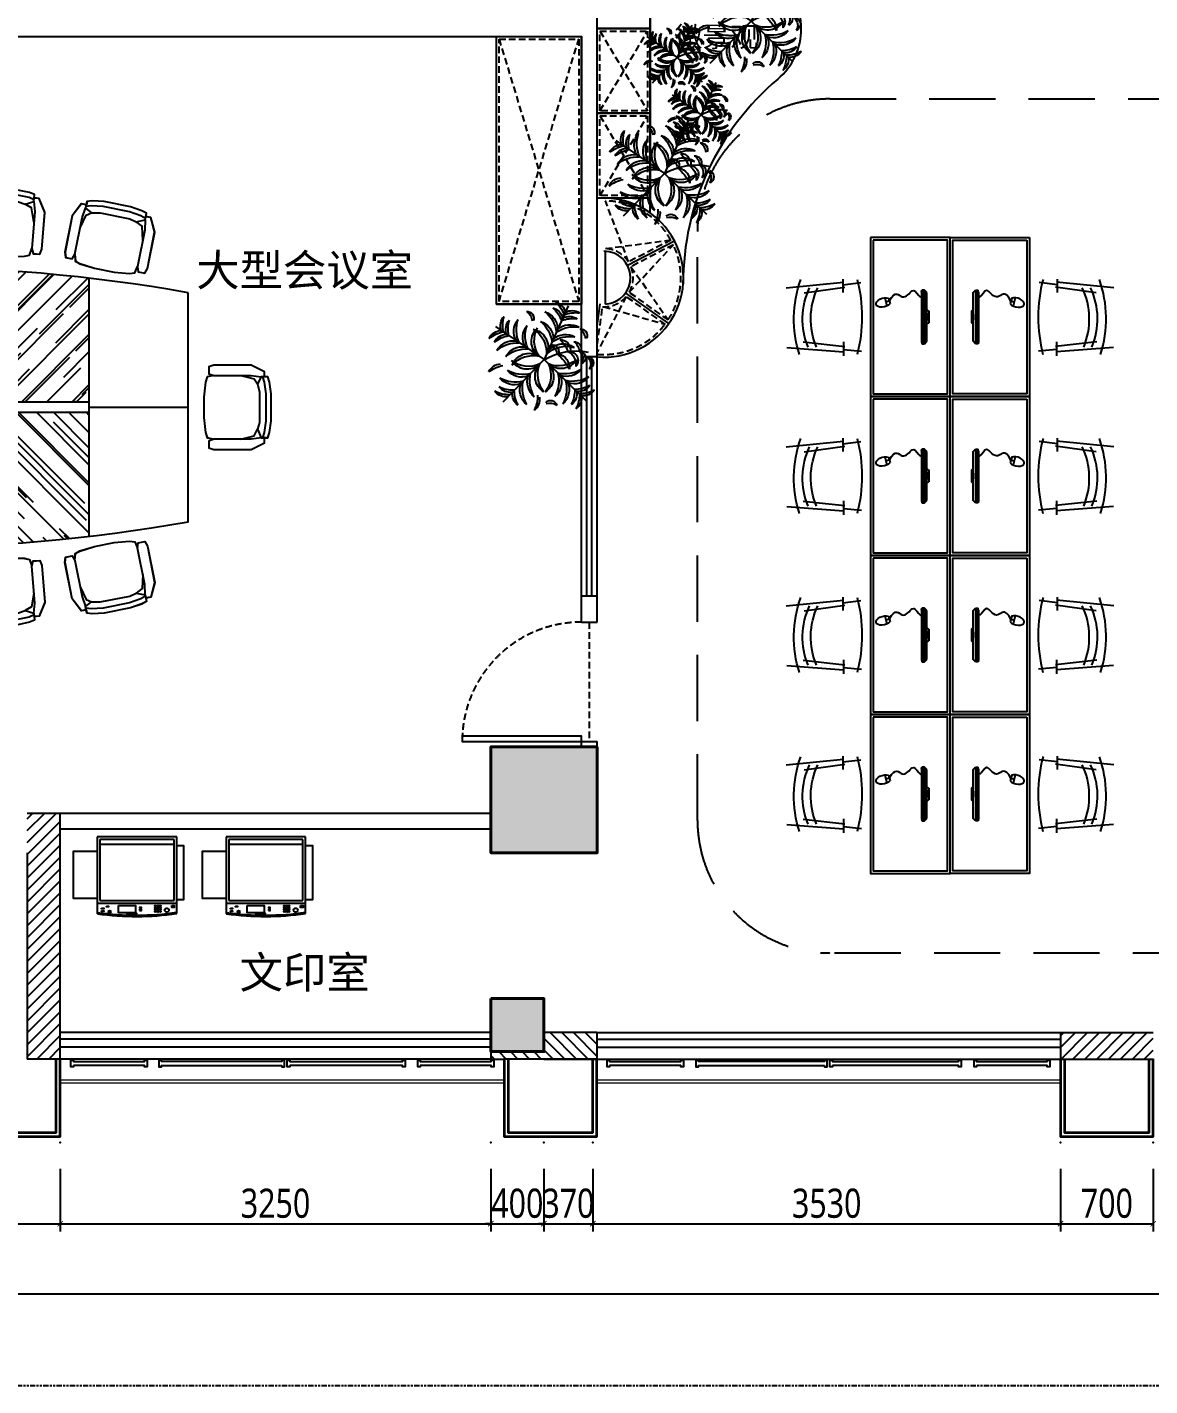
# Model space of a CAD drawing. Header units: millimetres. Extents: x 181055 to 256117, y -39966 to -14434.
# Drawn here: x 189367 to 197841, y -39966 to -29714 of the extents above; entities that cross this region are included whole.
import ezdxf
from ezdxf.enums import TextEntityAlignment as Align

# ---------------------------------------------------------------- set-up
doc = ezdxf.new("R2010")
doc.units = ezdxf.units.MM
doc.header["$LTSCALE"] = 10
for name, pattern in [('ACAD_ISO03W100', [30, 12, -18]), ('DASHED', [0.75, 0.5, -0.25]), ('XR41-42F$0$LEVEL 31$0${ Tapered Dash }', [10, 4, -1, 1.5, -1, 1.5, -1])]:
    doc.linetypes.add(name, pattern=pattern)
for name, color, linetype in [('A-TEXT 文字_DWGshare.com', 7, 'Continuous'), ('A绿-1_DWGshare.com', 94, 'Continuous'), ('BS-墙_DWGshare.com', 7, 'Continuous'), ('C-窗帘_DWGshare.com', 2, 'Continuous'), ('E6.室内植物_DWGshare.com', 94, 'Continuous'), ('FF-FURN_DWGshare.com', 51, 'Continuous'), ('P-(HATCH)_DWGshare.com', 8, 'Continuous'), ('P-0.18_DWGshare.com', 5, 'Continuous'), ('P-护窗栏杆_DWGshare.com', 211, 'Continuous'), ('PUB_HATCH_DWGshare.com', 8, 'Continuous'), ('STAIR_DWGshare.com', 2, 'Continuous'), ('WALL-隔墙_DWGshare.com', 5, 'Continuous'), ('家私_DWGshare.com', 135, 'Continuous')]:
    doc.layers.add(name, color=color, linetype=linetype)
doc.layers.add('Defpoints_DWGshare.com', color=7, linetype='Continuous', plot=False)
for name, color, linetype, lineweight in [('WALL_DWGshare.com', 7, 'Continuous', 40), ('WINDOW_DWGshare.com', 4, 'Continuous', 18), ('型材层_DWGshare.com', 3, 'Continuous', 35)]:
    doc.layers.add(name, color=color, linetype=linetype, lineweight=lineweight)
doc.styles.add('平面图（中文）-D', font='Microsoft YaHei.ttf')
doc.styles.add('黑体', font='Microsoft YaHei.ttf', dxfattribs={"width": 0.8})
doc.dimstyles.new('内部尺寸', dxfattribs={"dimscale": 2, "dimtxt": 110, "dimasz": 20, "dimexe": 30, "dimexo": 100, "dimgap": 20, "dimtad": 1, "dimdec": 0, "dimdsep": 46, "dimtxsty": '黑体', "dimblk": 'ARCHTICK', "dimcen": 20, "dimclrd": 251, "dimclre": 251, "dimclrt": 4, "dimadec": 0, "dimazin": 0, "dimtfac": 1, "dimtdec": 0, "dimtix": 1, "dimtmove": 1, "dimatfit": 3, "dimldrblk": 'DOT', "dimfxl": 1, "dimarcsym": 0})

# ---------------------------------------------------------------- blocks, each defined once
blk = doc.blocks.new('dd')
at = {"layer": 'WINDOW_DWGshare.com', "color": 1}
for p, q in [((801584, -78919), (798234, -78919)), ((805634, -78919), (802284, -78919)), ((805786, -78919), (802284, -78919)), ((801584, -78943), (798234, -78943)), ((805634, -78943), (802284, -78943)), ((805786, -78943), (802284, -78943))]:
    blk.add_line(p, q, dxfattribs=at)
at = {"layer": '型材层_DWGshare.com', "color": 1, "ltscale": 0.5}
for points in [[(797534, -78683), (797534, -79343), (798234, -79343), (798234, -78759)], [(797564, -78683), (797564, -79313), (798204, -79313), (798204, -78759)], [(801584, -78759), (801584, -79343), (802284, -79343), (802284, -78759)], [(801614, -78759), (801614, -79313), (802254, -79313), (802254, -78759)], [(805784, -78759), (805784, -79344), (806484, -79344), (806484, -78759)], [(805814, -78759), (805814, -79314), (806454, -79314), (806454, -78759)]]:
    blk.add_lwpolyline(points, dxfattribs=at)
blk = doc.blocks.new('YZ')
at = {"color": 250}
blk.add_wipeout([(267, -51), (318, -152), (318, -432), (305, -470), (254, -470), (241, -432), (229, -483), (191, -495), (76, -508), (-76, -508), (-190, -495), (-229, -483), (-241, -432), (-254, -470), (-305, -470), (-317, -432), (-317, -152), (-267, -51), (-229, -51), (-229, -25), (-190, -13), (-102, 0), (102, 0), (191, -13), (229, -25), (229, -51)], dxfattribs=at)
at = {"color": 250, "linetype": 'ByBlock'}
blk.add_lwpolyline([(318, -152), (318, -432), (305, -470), (254, -470), (241, -432), (229, -483), (191, -495), (76, -508), (-76, -508), (-190, -495), (-229, -483), (-241, -432), (-254, -470), (-305, -470), (-317, -432), (-317, -152), (-267, -51), (-229, -51), (-229, -25), (-190, -13), (-102, 0), (102, 0), (191, -13), (229, -25), (229, -51), (267, -51)], close=True, dxfattribs=at)
at = {"color": 250, "linetype": 'ByBlock', "elevation": 0}
for points in [[(241, -432), (241, -152), (229, -76), (178, -102), (114, -89), (-114, -89), (-165, -102), (-229, -76), (-241, -152), (-241, -432)], [(-241, -229), (-216, -127), (-165, -102)], [(-229, -64), (-190, -51), (-102, -38), (102, -38), (191, -51), (229, -63)], [(-229, -76), (-229, -51)], [(241, -229), (216, -127), (178, -102)], [(229, -51), (229, -76)]]:
    blk.add_lwpolyline(points, dxfattribs=at)
blk = doc.blocks.new('dew')
at = {"layer": 'FF-FURN_DWGshare.com', "linetype": 'ByBlock'}
h = blk.add_hatch(dxfattribs=at)
h.set_pattern_fill('AR-RROOF', color=250, scale=200, angle=225, style=0)
h.set_pattern_definition([(135, (88329.62, 27780.25), (-169.7056, 452.5483), [3000, -400, 1000, -200]), (135, (88212.24, 28039.05), (329.5118, 46.669), [600, -66, 1200, -150]), (135, (88379.11, 27971.17), (-640.63874, 830.14336), [1600, -280, 800, -200])])
h.paths.add_polyline_path([(113380, 14514), (112361, 14514, -0.028913), (112446, 15992), (113380, 15992)])
h = blk.add_hatch(dxfattribs=at)
h.set_pattern_fill('AR-RROOF', color=250, scale=200, angle=225, style=0)
h.set_pattern_definition([(45, (138510.65, 27780.25), (169.7056, 452.5483), [3000, -400, 1000, -200]), (45, (138628.03, 28039.05), (-329.5118, 46.669), [600, -66, 1200, -150]), (45, (138461.16, 27971.17), (640.63874, 830.14336), [1600, -280, 800, -200])])
h.paths.add_polyline_path([(113460, 14514), (114480, 14514, 0.028913), (114394, 15992), (113460, 15992)])
h = blk.add_hatch(dxfattribs=at)
h.set_pattern_fill('AR-RROOF', color=250, scale=200, angle=225, style=0)
h.set_pattern_definition([(225, (88329.62, 1247.45), (-169.7056, -452.5483), [3000, -400, 1000, -200]), (225, (88212.24, 988.65), (329.5118, -46.669), [600, -66, 1200, -150]), (225, (88379.11, 1056.53), (-640.63874, -830.14336), [1600, -280, 800, -200])])
h.paths.add_polyline_path([(113380, 14514), (112361, 14514, 0.028913), (112446, 13036), (113380, 13036)])
h = blk.add_hatch(dxfattribs=at)
h.set_pattern_fill('AR-RROOF', color=250, scale=200, angle=225, style=0)
h.set_pattern_definition([(315, (138510.65, 1247.45), (169.7056, -452.5483), [3000, -400, 1000, -200]), (315, (138628.03, 988.65), (-329.5118, -46.669), [600, -66, 1200, -150]), (315, (138461.16, 1056.53), (640.63874, -830.14336), [1600, -280, 800, -200])])
h.paths.add_polyline_path([(113460, 14514), (114480, 14514, -0.028913), (114394, 13036), (113460, 13036)])
at = {"layer": 'FF-FURN_DWGshare.com', "color": 9, "linetype": 'ByBlock'}
for p, q in [((113420, 15992), (113420, 16741)), ((114394, 15992), (112446, 15992)), ((113380, 13036), (113380, 15992)), ((113460, 13036), (113460, 15992)), ((114480, 14514), (112361, 14514)), ((114394, 13036), (112446, 13036)), ((113420, 12287), (113420, 13036))]:
    blk.add_line(p, q, dxfattribs=at)
blk.add_lwpolyline([(114285, 12287, 0.087596), (114285, 16741), (112556, 16741, 0.087596), (112556, 12287)], format="xyb", close=True, dxfattribs=at)
at = {"layer": 'FF-FURN_DWGshare.com', "color": 250, "linetype": 'ByBlock'}
blk.add_blockref('YZ', (113420, 17367), dxfattribs=at)
at = {"layer": 'FF-FURN_DWGshare.com', "color": 134, "linetype": 'ByBlock', "xscale": -1}
for p, rotation in [((111772, 15354), 85.48077198861132), ((111757, 14514), 90), ((115068, 13674), 265.4807719886114), ((113420, 11661), 180)]:
    blk.add_blockref('YZ', p, dxfattribs=dict(at, rotation=rotation))
at = {"layer": 'FF-FURN_DWGshare.com', "color": 134, "linetype": 'ByBlock'}
for p, rotation in [((115068, 15354), 274.5192280113886), ((115083, 14514), 270), ((111772, 13674), 94.51922801138855)]:
    blk.add_blockref('YZ', p, dxfattribs=dict(at, rotation=rotation))
at = {"layer": 'FF-FURN_DWGshare.com', "color": 9, "linetype": 'ByBlock'}
for points in [[(113738, 17215), (113738, 16935), (113725, 16897), (113674, 16897), (113661, 16935), (113649, 16884), (113611, 16872), (113496, 16859), (113344, 16859), (113230, 16872), (113192, 16884), (113179, 16935), (113166, 16897), (113115, 16897), (113103, 16935), (113103, 17214), (113153, 17316), (113192, 17316), (113192, 17341), (113230, 17354), (113319, 17367), (113522, 17367), (113611, 17354), (113649, 17342), (113649, 17316), (113687, 17316)], [(111899, 15025), (112177, 15003), (112216, 15013), (112220, 15064), (112183, 15079), (112235, 15088), (112251, 15125), (112272, 15238), (112284, 15390), (112281, 15505), (112271, 15544), (112221, 15560), (112260, 15570), (112264, 15621), (112227, 15636), (111949, 15658), (111843, 15616), (111840, 15578), (111815, 15580), (111799, 15543), (111780, 15455), (111764, 15253), (111769, 15163), (111779, 15124), (111804, 15122), (111801, 15084)], [(114942, 15025), (114663, 15003), (114624, 15013), (114620, 15064), (114657, 15079), (114605, 15088), (114590, 15125), (114568, 15238), (114556, 15390), (114560, 15505), (114569, 15544), (114619, 15560), (114580, 15570), (114576, 15621), (114613, 15636), (114892, 15658), (114997, 15616), (115000, 15578), (115025, 15580), (115041, 15543), (115060, 15455), (115077, 15253), (115071, 15163), (115061, 15124), (115036, 15122), (115039, 15084)], [(111909, 14196), (112189, 14196), (112227, 14209), (112227, 14260), (112189, 14273), (112240, 14285), (112252, 14323), (112265, 14438), (112265, 14590), (112252, 14704), (112240, 14742), (112189, 14755), (112227, 14768), (112227, 14819), (112189, 14831), (111909, 14831), (111808, 14781), (111808, 14742), (111782, 14742), (111770, 14704), (111757, 14615), (111757, 14412), (111770, 14323), (111782, 14285), (111808, 14285), (111808, 14247)], [(114931, 14196), (114652, 14196), (114613, 14209), (114613, 14260), (114652, 14273), (114601, 14285), (114588, 14323), (114575, 14438), (114575, 14590), (114588, 14704), (114601, 14742), (114651, 14755), (114613, 14768), (114613, 14819), (114651, 14831), (114931, 14831), (115032, 14781), (115032, 14742), (115058, 14742), (115071, 14704), (115083, 14615), (115083, 14412), (115071, 14323), (115058, 14285), (115033, 14285), (115033, 14247)], [(111899, 14002), (112177, 14024), (112216, 14015), (112220, 13964), (112183, 13948), (112235, 13940), (112251, 13903), (112272, 13790), (112284, 13638), (112281, 13523), (112271, 13484), (112221, 13467), (112260, 13458), (112264, 13407), (112227, 13391), (111949, 13369), (111843, 13412), (111840, 13450), (111815, 13448), (111799, 13485), (111780, 13573), (111764, 13775), (111769, 13865), (111779, 13904), (111804, 13906), (111801, 13944)], [(114942, 14002), (114663, 14024), (114624, 14015), (114620, 13964), (114657, 13948), (114605, 13940), (114590, 13903), (114568, 13790), (114556, 13638), (114560, 13523), (114569, 13484), (114619, 13467), (114580, 13458), (114576, 13407), (114613, 13391), (114892, 13369), (114997, 13412), (115000, 13450), (115025, 13448), (115041, 13485), (115060, 13573), (115077, 13775), (115071, 13865), (115061, 13904), (115036, 13906), (115039, 13944)], [(113738, 11813), (113738, 12093), (113725, 12131), (113674, 12131), (113661, 12093), (113649, 12143), (113611, 12156), (113496, 12169), (113344, 12169), (113230, 12156), (113192, 12143), (113179, 12093), (113166, 12131), (113115, 12131), (113103, 12093), (113103, 11813), (113153, 11712), (113192, 11712), (113192, 11686), (113230, 11674), (113319, 11661), (113522, 11661), (113611, 11673), (113649, 11686), (113649, 11712), (113687, 11712)]]:
    blk.add_lwpolyline(points, close=True, dxfattribs=at)
at = {"layer": 'FF-FURN_DWGshare.com', "color": 134, "linetype": 'ByBlock', "xscale": -1}
for p, rotation in [((111887, 16206), 78.85195682000318), ((114953, 12822), 258.8519568200031)]:
    blk.add_blockref('YZ', p, dxfattribs=dict(at, rotation=rotation))
at = {"layer": 'FF-FURN_DWGshare.com', "color": 134, "linetype": 'ByBlock'}
for p, rotation in [((114953, 16206), 281.1480431799968), ((111887, 12822), 101.1480431799968)]:
    blk.add_blockref('YZ', p, dxfattribs=dict(at, rotation=rotation))
at = {"layer": 'FF-FURN_DWGshare.com', "color": 9, "linetype": 'ByBlock'}
for points in [[(111975, 15865), (112249, 15811), (112289, 15816), (112299, 15866), (112264, 15886), (112316, 15888), (112336, 15923), (112371, 16033), (112400, 16182), (112410, 16297), (112405, 16337), (112357, 16359), (112397, 16364), (112407, 16414), (112372, 16434), (112098, 16488), (111988, 16458), (111981, 16420), (111956, 16425), (111936, 16390), (111907, 16306), (111867, 16106), (111863, 16017), (111868, 15977), (111893, 15972), (111885, 15934)], [(114865, 15865), (114591, 15811), (114551, 15816), (114541, 15866), (114576, 15886), (114524, 15888), (114504, 15923), (114470, 16033), (114440, 16182), (114431, 16297), (114436, 16337), (114483, 16359), (114443, 16364), (114433, 16414), (114468, 16434), (114742, 16488), (114852, 16458), (114859, 16420), (114884, 16425), (114904, 16390), (114934, 16306), (114973, 16106), (114978, 16017), (114973, 15977), (114948, 15972), (114955, 15934)], [(111975, 13163), (112249, 13217), (112289, 13212), (112299, 13162), (112264, 13142), (112316, 13139), (112336, 13105), (112371, 12995), (112400, 12845), (112410, 12731), (112405, 12691), (112357, 12669), (112397, 12664), (112407, 12614), (112372, 12594), (112098, 12540), (111988, 12570), (111981, 12607), (111956, 12602), (111936, 12637), (111907, 12722), (111867, 12922), (111863, 13011), (111868, 13051), (111893, 13056), (111885, 13093)], [(114865, 13163), (114591, 13217), (114551, 13212), (114541, 13162), (114576, 13142), (114524, 13139), (114504, 13105), (114470, 12995), (114440, 12845), (114431, 12731), (114436, 12691), (114483, 12669), (114443, 12664), (114433, 12614), (114468, 12594), (114742, 12540), (114852, 12570), (114859, 12607), (114884, 12602), (114904, 12637), (114934, 12722), (114973, 12922), (114978, 13011), (114973, 13051), (114948, 13056), (114955, 13093)]]:
    blk.add_lwpolyline(points, close=True, dxfattribs=at)
blk = doc.blocks.new('fsadfsfsfe')
at = {"color": 9}
for p, q in [((238610, -5345), (238567, -5778)), ((239060, -5349), (239093, -5779)), ((238544, -5773), (238646, -5774)), ((238588, -5772), (238571, -5910)), ((239017, -5778), (239123, -5779)), ((239075, -5777), (239089, -5915))]:
    blk.add_line(p, q, dxfattribs=at)
blk.add_lwpolyline([(238230, -5982), (239430, -5982), (239430, -6582), (238230, -6582)], close=True, dxfattribs=at)
at = {"color": 251}
blk.add_lwpolyline([(238250, -6002), (239410, -6002), (239410, -6562), (238250, -6562)], close=True, dxfattribs=at)
at = {"color": 9}
for centre, radius, start, end in [((238845, -6285), 881, 72.2416, 109.6751), ((238831, -4788), 1129, 255.4, 284.4921)]:
    blk.add_arc(centre, radius, start, end, dxfattribs=at)
at = {"layer": '家私_DWGshare.com', "color": 251}
for p, q in [((238648, -5480), (238606, -5787)), ((239019, -5474), (239054, -5787)), ((238686, -6090), (238747, -6106)), ((238689, -6117), (238731, -6129)), ((238710, -6123), (238717, -6098)), ((238643, -6367), (238627, -6369)), ((238627, -6390), (238627, -6369)), ((238627, -6376), (239032, -6376)), ((238627, -6390), (239032, -6390)), ((238645, -6408), (238627, -6390)), ((238643, -6367), (239017, -6367)), ((239014, -6408), (238645, -6408)), ((238785, -6421), (238875, -6421)), ((238808, -6421), (238808, -6408)), ((238808, -6409), (238851, -6409)), ((238808, -6412), (238851, -6412)), ((238808, -6415), (238851, -6415)), ((238808, -6418), (238851, -6418)), ((238808, -6420), (238851, -6420)), ((238851, -6421), (238851, -6408)), ((239032, -6390), (239014, -6408)), ((239017, -6367), (239032, -6369)), ((239032, -6369), (239032, -6390))]:
    blk.add_line(p, q, dxfattribs=at)
for centre in [(238846, -6079), (238846, -6017)]:
    blk.add_arc(centre, 548, 67.2062, 115.5336, dxfattribs=at)
blk.add_ellipse((238721, -6080), major_axis=(-15.1, -56.2), ratio=0.57476, start_param=0.696467, end_param=5.586718, dxfattribs=at)
at = {"layer": '家私_DWGshare.com', "color": 251, "extrusion": (0, 0, -1)}
for centre, major_axis, start_param, end_param in [((238795, -6412), (13, 3.5), 2.648679, 3.725491), ((238865, -6412), (3.5, -13), 4.652089, 5.728901)]:
    blk.add_ellipse(centre, major_axis=major_axis, ratio=1, start_param=start_param, end_param=end_param, dxfattribs=at)
at = {"layer": '家私_DWGshare.com', "color": 251}
blk.add_open_spline([(238710, -6123), (238622, -6170), (238725, -6227), (238599, -6308), (238649, -6323), (238680, -6360), (238686, -6367)], degree=3, knots=[0, 0, 0, 0, 95.267972, 207.243527, 324.461045, 354.719429, 354.719429, 354.719429, 354.719429], dxfattribs=at)
blk = doc.blocks.new('awetaert')
at = {"layer": 'A绿-1_DWGshare.com', "color": 94}
for p in [(466590, 64655), (465936, 64470), (466005, 63794), (466753, 63804)]:
    blk.add_line(p, (466373, 64173), dxfattribs=at)
at = {"layer": 'A绿-1_DWGshare.com', "color": 94, "extrusion": (0, 0, -1)}
for centre, major_axis, start_param, end_param in [((466445, 64572), (103, 66), -0.743935, 0.361458), ((466296, 64482), (231, 149), -0.285874, 0.225561), ((466222, 64544), (51.1, 33), -1.10406, 0.972978), ((466136, 64503), (111, 72), -0.320826, 0.440009), ((466203, 64384), (238, 154), -0.314797, 0.447307), ((466327, 64443), (142, 92), -0.670097, 0.554161), ((466272, 64430), (231, 149), -0.285874, 0.225561), ((466421, 64520), (103, 66), -0.743935, 0.361458), ((466601, 64439), (103, 66), -1.513376, -0.407982), ((466656, 64320), (231, 149), -1.377479, -0.866044), ((466624, 64491), (103, 66), -1.513376, -0.407982), ((466103, 64476), (103, 66), 3.373546, 4.478939), ((466277, 64477), (231, 149), 3.509443, 4.020878), ((466151, 64443), (103, 66), 3.373546, 4.478939), ((466325, 64445), (231, 149), 3.509443, 4.020878), ((466271, 64427), (142, 92), 3.180843, 4.405101), ((466408, 64442), (238, 154), 3.287698, 4.049802), ((466351, 64373), (142, 92), 3.180843, 4.405101), ((466488, 64388), (238, 154), 3.287698, 4.049802), ((466424, 64336), (138, 89), 2.799961, 4.548932), ((466535, 64343), (210, 135), 3.118318, 4.192068), ((466147, 64233), (210, 135), -0.457063, 0.616687), ((466245, 64285), (138, 89), -0.813927, 0.935044), ((466288, 64356), (142, 92), -0.670097, 0.554161), ((466163, 64296), (238, 154), -0.314797, 0.447307), ((466644, 64185), (238, 154), 4.683961, 5.446065), ((466606, 64318), (142, 92), 4.577107, 5.801365), ((466633, 64268), (231, 149), -1.377479, -0.866044), ((466700, 64388), (51.1, 33), -1.10406, 0.972978), ((466614, 64346), (111, 72), -0.320826, 0.440009), ((465992, 64313), (103, 66), 4.142987, 5.24838), ((466055, 64151), (231, 149), 4.601048, 5.112483), ((466040, 64280), (103, 66), 4.142987, 5.24838), ((466103, 64118), (231, 149), 4.601048, 5.112483), ((466099, 64174), (142, 92), 4.216825, 5.441083), ((466136, 64041), (238, 154), 4.572124, 5.334229), ((466543, 64151), (138, 89), 4.196224, 5.945195), ((466605, 64098), (238, 154), 4.683961, 5.446065), ((466567, 64230), (142, 92), 4.577107, 5.801365), ((466340, 64156), (222, 143), -0.269202, 0.225046), ((466518, 64262), (77.2, 49.8), -1.012526, 0.722625), ((466646, 64272), (51.1, 33), -1.10406, 0.972978), ((466560, 64231), (111, 72), -0.320826, 0.440009), ((466179, 64120), (142, 92), 4.216825, 5.441083), ((466216, 63987), (238, 154), 4.572124, 5.334229), ((466241, 64066), (138, 89), 4.072995, 5.821966), ((466275, 63960), (210, 135), 4.429859, 5.503609), ((466662, 63680), (324, 470), -1.133588, -0.414839), ((466569, 64043), (210, 135), 4.514581, 5.588331), ((466447, 64246), (50, 32.3), -1.549403, 0.909803), ((466409, 64214), (69.3, 44.7), -0.917349, 0.448016), ((466206, 63880), (375, 242), -0.307165, 0.089693), ((466465, 64096), (115, 74), -0.725225, 0.634728), ((466598, 64166), (68.1, 43.9), -1.119203, 1.326036), ((466527, 64130), (111, 72), -0.510445, 0.717279), ((466637, 64182), (71.1, 45.9), -0.310939, 1.145878), ((466685, 64192), (50.7, 32.7), -0.627311, 1.742768), ((466708, 64134), (71.1, 45.9), -0.310939, 1.145878), ((466756, 64144), (50.7, 32.7), -0.627311, 1.742768), ((465987, 64012), (103, 66), 4.142987, 5.24838), ((466050, 63849), (231, 149), 4.601048, 5.112483), ((466222, 64251), (138, 89), 1.403697, 3.152668), ((466234, 64362), (210, 135), 1.722055, 2.795804), ((466456, 64024), (138, 89), 2.676732, 4.425702), ((466566, 64039), (210, 135), 3.033595, 4.107345), ((466185, 64033), (210, 135), 0.151258, 1.225008), ((466295, 64021), (138, 89), -0.167099, 1.581872), ((466508, 64366), (210, 135), 1.462799, 2.536549), ((466523, 64256), (138, 89), 1.105935, 2.854906), ((466561, 64328), (238, 154), 1.605065, 2.367169), ((466574, 64191), (142, 92), 1.249765, 2.474023), ((466105, 64116), (142, 92), 1.78458, 3.008838), ((466115, 64254), (238, 154), 1.891434, 2.653539), ((466182, 64323), (238, 154), 1.891434, 2.653539), ((466172, 64185), (142, 92), 1.78458, 3.008838), ((466324, 63903), (142, 92), 2.820562, 4.04482), ((466462, 63917), (238, 154), 3.175861, 3.937966), ((466392, 63972), (142, 92), 2.820562, 4.04482), ((466529, 63986), (238, 154), 3.175861, 3.937966), ((466223, 63981), (238, 154), 0.320638, 1.082742), ((466361, 63972), (142, 92), 0.213784, 1.438042), ((466293, 63914), (238, 154), 0.320638, 1.082742), ((466430, 63905), (142, 92), 0.213784, 1.438042), ((466630, 64261), (238, 154), 1.605065, 2.367169), ((466643, 64124), (142, 92), 1.249765, 2.474023), ((466030, 63960), (103, 66), 1.977283, 3.082676), ((466058, 64132), (231, 149), 2.11318, 2.624615), ((466069, 64001), (103, 66), 1.977283, 3.082676), ((466097, 64172), (231, 149), 2.11318, 2.624615), ((466210, 63863), (103, 66), 2.746724, 3.852117), ((466381, 63897), (231, 149), 3.204785, 3.71622), ((466040, 63844), (231, 149), 0.542383, 1.053819), ((466211, 63816), (103, 66), 0.406487, 1.51188), ((466374, 63897), (231, 149), 0.542383, 1.053819), ((466546, 63868), (103, 66), 0.406487, 1.51188), ((466649, 64180), (231, 149), 1.633988, 2.145424), ((466416, 63857), (231, 149), 0.542383, 1.053819), ((466587, 63828), (103, 66), 0.406487, 1.51188), ((466683, 64009), (103, 66), 1.175927, 2.28132), ((466691, 64140), (231, 149), 1.633988, 2.145424), ((466724, 63969), (103, 66), 1.175927, 2.28132), ((466431, 63746), (51.1, 33), 4.507356, 6.584394), ((466424, 63650), (111, 72), -1.24286, -0.482025)]:
    blk.add_ellipse(centre, major_axis=major_axis, ratio=1, start_param=start_param, end_param=end_param, dxfattribs=at)
blk = doc.blocks.new('dsfdsfdf')
at = {"layer": '家私_DWGshare.com', "color": 251}
for p, q in [((119587, 89704), (119587, 89126)), ((120187, 89626), (119587, 89626)), ((119607, 89606), (119607, 89146)), ((120167, 89606), (119607, 89606)), ((120167, 89146), (120167, 89606)), ((120187, 89126), (120187, 89705)), ((119587, 89126), (120187, 89126)), ((120167, 89181), (119607, 89181)), ((119607, 89146), (120167, 89146))]:
    blk.add_line(p, q, dxfattribs=at)
for points in [[(119625, 89644), (119606, 89644), (119606, 89659), (119625, 89659)], [(119867, 89680), (119854, 89680), (119854, 89674), (119867, 89674)], [(119867, 89662), (119854, 89662), (119854, 89657), (119867, 89657)], [(119908, 89701), (119892, 89701), (119892, 89706), (119908, 89706)], [(120028, 89643), (119899, 89643), (119899, 89698), (120028, 89698)], [(119935, 89701), (119920, 89701), (119920, 89706), (119935, 89706)], [(119962, 89701), (119946, 89701), (119946, 89706), (119962, 89706)], [(120117, 89647), (120101, 89647), (120101, 89652), (120117, 89652)], [(120154, 89684), (120138, 89684), (120138, 89688), (120154, 89688)], [(120154, 89664), (120138, 89664), (120138, 89668), (120154, 89668)]]:
    blk.add_lwpolyline(points, close=True, dxfattribs=at)
for points in [[(119587, 89191), (119535, 89191), (119535, 89601), (119587, 89601)], [(120187, 89235), (120368, 89235), (120368, 89587), (120187, 89587)]]:
    blk.add_lwpolyline(points, dxfattribs=at)
for centre, radius in [((119662, 89678), 15.6), ((119710, 89689), 3.19), ((119710, 89674), 3.19), ((119710, 89660), 3.19), ((119710, 89645), 3.19), ((119724, 89689), 3.19), ((119724, 89674), 3.19), ((119724, 89660), 3.19), ((119723, 89645), 3.19), ((119735, 89689), 3.19), ((119735, 89674), 3.19), ((119735, 89660), 3.19), ((119735, 89645), 3.19), ((119749, 89689), 3.19), ((119749, 89674), 3.19), ((119749, 89660), 3.19), ((119749, 89645), 3.19), ((120093, 89690), 8.76)]:
    blk.add_circle(centre, radius, dxfattribs=at)
for radius in [2096, 2086]:
    blk.add_arc((119890, 87630), radius, 81.8721, 98.3271, dxfattribs=at)
blk = doc.blocks.new('_ArchTick')
at = {"color": 0, "linetype": 'ByBlock', "const_width": 0.15}
blk.add_lwpolyline([(-0.5, -0.5), (0.5, 0.5)], dxfattribs=at)
blk = doc.blocks.new('*D56')
at = {"color": 251, "lineweight": -2, "transparency": 16777216}
for p, q in [((186137, -38330), (186137, -38803)), ((189617, -38330), (189617, -38803)), ((186137, -38743), (189617, -38743))]:
    blk.add_line(p, q, dxfattribs=at)
at = {"layer": 'Defpoints_DWGshare.com', "color": 0, "transparency": 16777216}
for p in [(186137, -38130), (189617, -38130), (189617, -38743)]:
    blk.add_point(p, dxfattribs=at)
at = {"color": 251, "lineweight": -2, "transparency": 16777216, "xscale": 40, "yscale": 40, "zscale": 40, "rotation": 180}
blk.add_blockref('_ArchTick', (186137, -38743), dxfattribs=at)
at = {"color": 251, "lineweight": -2, "transparency": 16777216, "xscale": 40, "yscale": 40, "zscale": 40}
blk.add_blockref('_ArchTick', (189617, -38743), dxfattribs=at)
at = {"color": 4, "transparency": 16777216, "insert": (187877, -38590), "char_height": 220, "attachment_point": 5, "style": '黑体'}
blk.add_mtext('3479', dxfattribs=at)
blk = doc.blocks.new('_Dot')
at = {"color": 0, "linetype": 'ByBlock', "lineweight": -2}
blk.add_line((-0.5, 0), (-1, 0), dxfattribs=at)
at = {"color": 0, "linetype": 'ByBlock', "const_width": 0.5}
blk.add_lwpolyline([(-0.25, 0, 1), (0.25, 0, 1)], format="xyb", close=True, dxfattribs=at)
blk = doc.blocks.new('*D57')
at = {"color": 251, "lineweight": -2, "transparency": 16777216}
for p, q in [((189617, -38330), (189617, -38803)), ((192867, -38330), (192867, -38803)), ((189617, -38743), (192867, -38743))]:
    blk.add_line(p, q, dxfattribs=at)
at = {"layer": 'Defpoints_DWGshare.com', "color": 0, "transparency": 16777216}
for p in [(189617, -38130), (192867, -38130), (192867, -38743)]:
    blk.add_point(p, dxfattribs=at)
at = {"color": 251, "lineweight": -2, "transparency": 16777216, "xscale": 40, "yscale": 40, "zscale": 40, "rotation": 180}
blk.add_blockref('_ArchTick', (189617, -38743), dxfattribs=at)
at = {"color": 251, "lineweight": -2, "transparency": 16777216, "xscale": 40, "yscale": 40, "zscale": 40}
blk.add_blockref('_ArchTick', (192867, -38743), dxfattribs=at)
at = {"color": 4, "transparency": 16777216, "insert": (191242, -38590), "char_height": 220, "attachment_point": 5, "style": '黑体'}
blk.add_mtext('3250', dxfattribs=at)
blk = doc.blocks.new('*D58')
at = {"color": 251, "lineweight": -2, "transparency": 16777216}
for p, q in [((192867, -38330), (192867, -38803)), ((193267, -38330), (193267, -38803)), ((192867, -38743), (192827, -38743)), ((192867, -38743), (193267, -38743)), ((193267, -38743), (193307, -38743))]:
    blk.add_line(p, q, dxfattribs=at)
at = {"layer": 'Defpoints_DWGshare.com', "color": 0, "transparency": 16777216}
for p in [(192867, -38130), (193267, -38130), (193267, -38743)]:
    blk.add_point(p, dxfattribs=at)
at = {"color": 251, "lineweight": -2, "transparency": 16777216, "xscale": 40, "yscale": 40, "zscale": 40}
blk.add_blockref('_ArchTick', (192867, -38743), dxfattribs=at)
at = {"color": 251, "lineweight": -2, "transparency": 16777216, "xscale": 40, "yscale": 40, "zscale": 40, "rotation": 180}
blk.add_blockref('_ArchTick', (193267, -38743), dxfattribs=at)
at = {"color": 4, "transparency": 16777216, "insert": (193067, -38590), "char_height": 220, "attachment_point": 5, "style": '黑体'}
blk.add_mtext('400', dxfattribs=at)
blk = doc.blocks.new('*D59')
at = {"color": 251, "lineweight": -2, "transparency": 16777216}
for p, q in [((193267, -38330), (193267, -38803)), ((193637, -38330), (193637, -38803)), ((193267, -38743), (193227, -38743)), ((193267, -38743), (193637, -38743)), ((193637, -38743), (193677, -38743))]:
    blk.add_line(p, q, dxfattribs=at)
at = {"layer": 'Defpoints_DWGshare.com', "color": 0, "transparency": 16777216}
for p in [(193267, -38130), (193637, -38130), (193637, -38743)]:
    blk.add_point(p, dxfattribs=at)
at = {"color": 251, "lineweight": -2, "transparency": 16777216, "xscale": 40, "yscale": 40, "zscale": 40}
blk.add_blockref('_ArchTick', (193267, -38743), dxfattribs=at)
at = {"color": 251, "lineweight": -2, "transparency": 16777216, "xscale": 40, "yscale": 40, "zscale": 40, "rotation": 180}
blk.add_blockref('_ArchTick', (193637, -38743), dxfattribs=at)
at = {"color": 4, "transparency": 16777216, "insert": (193452, -38590), "char_height": 220, "attachment_point": 5, "style": '黑体'}
blk.add_mtext('370', dxfattribs=at)
blk = doc.blocks.new('*D60')
at = {"color": 251, "lineweight": -2, "transparency": 16777216}
for p, q in [((193637, -38330), (193637, -38803)), ((197167, -38330), (197167, -38803)), ((193637, -38743), (197167, -38743))]:
    blk.add_line(p, q, dxfattribs=at)
at = {"layer": 'Defpoints_DWGshare.com', "color": 0, "transparency": 16777216}
for p in [(193637, -38130), (197167, -38130), (197167, -38743)]:
    blk.add_point(p, dxfattribs=at)
at = {"color": 251, "lineweight": -2, "transparency": 16777216, "xscale": 40, "yscale": 40, "zscale": 40, "rotation": 180}
blk.add_blockref('_ArchTick', (193637, -38743), dxfattribs=at)
at = {"color": 251, "lineweight": -2, "transparency": 16777216, "xscale": 40, "yscale": 40, "zscale": 40}
blk.add_blockref('_ArchTick', (197167, -38743), dxfattribs=at)
at = {"color": 4, "transparency": 16777216, "insert": (195402, -38590), "char_height": 220, "attachment_point": 5, "style": '黑体'}
blk.add_mtext('3530', dxfattribs=at)
blk = doc.blocks.new('*D61')
at = {"color": 251, "lineweight": -2, "transparency": 16777216}
for p, q in [((197167, -38330), (197167, -38803)), ((197867, -38330), (197867, -38803)), ((197167, -38743), (197867, -38743))]:
    blk.add_line(p, q, dxfattribs=at)
at = {"layer": 'Defpoints_DWGshare.com', "color": 0, "transparency": 16777216}
for p in [(197167, -38130), (197867, -38130), (197867, -38743)]:
    blk.add_point(p, dxfattribs=at)
at = {"color": 251, "lineweight": -2, "transparency": 16777216, "xscale": 40, "yscale": 40, "zscale": 40, "rotation": 180}
blk.add_blockref('_ArchTick', (197167, -38743), dxfattribs=at)
at = {"color": 251, "lineweight": -2, "transparency": 16777216, "xscale": 40, "yscale": 40, "zscale": 40}
blk.add_blockref('_ArchTick', (197867, -38743), dxfattribs=at)
at = {"color": 4, "transparency": 16777216, "insert": (197517, -38590), "char_height": 220, "attachment_point": 5, "style": '黑体'}
blk.add_mtext('700', dxfattribs=at)
blk = doc.blocks.new('*D77')
at = {"color": 251, "lineweight": -2, "transparency": 16777216}
for p, q in [((183917, -38330), (183917, -39334)), ((229757, -38330), (229757, -39334)), ((229757, -39274), (183917, -39274))]:
    blk.add_line(p, q, dxfattribs=at)
at = {"layer": 'Defpoints_DWGshare.com', "color": 0, "transparency": 16777216}
for p in [(183917, -38130), (229757, -38130), (183917, -39274)]:
    blk.add_point(p, dxfattribs=at)
at = {"color": 251, "lineweight": -2, "transparency": 16777216, "xscale": 40, "yscale": 40, "zscale": 40, "rotation": 180}
blk.add_blockref('_ArchTick', (183917, -39274), dxfattribs=at)
at = {"color": 251, "lineweight": -2, "transparency": 16777216, "xscale": 40, "yscale": 40, "zscale": 40}
blk.add_blockref('_ArchTick', (229757, -39274), dxfattribs=at)
at = {"color": 4, "transparency": 16777216, "insert": (206837, -39121), "char_height": 220, "attachment_point": 5, "style": '黑体'}
blk.add_mtext('45840', dxfattribs=at)

msp = doc.modelspace()

# ---------------------------------------------------------------- hatches: boundary and pattern name
at = {"layer": 'P-(HATCH)_DWGshare.com', "ltscale": 0.5}
h = msp.add_hatch(dxfattribs=at)
h.set_pattern_fill('ANSI31', color=251, scale=20, style=0)
h.set_pattern_definition([(45, (374190.64, 345983.55), (-44.901281, 44.901281), [])])
h.paths.add_polyline_path([(189367.3, -35644), (189616.8, -35644), (189616.8, -37500.3), (189367.3, -37500.3)])
h = msp.add_hatch(dxfattribs=at)
h.set_pattern_fill('ANSI31', color=251, scale=500, style=0)
h.set_pattern_definition([(315, (193163.95, -36444.136), (-44.1942, -44.1942), [])])
h.paths.add_polyline_path([(193667.3, -37500.4), (192867.3, -37500.3), (192867.3, -37444.3), (193267.7, -37444.3), (193267.7, -37301), (193667.3, -37300.3)])
h = msp.add_hatch(dxfattribs=at)
h.set_pattern_fill('ANSI31', color=251, scale=20, style=0)
h.set_pattern_definition([(45, (382544.404, 345079.51), (-44.901281, 44.901281), [])])
h.paths.add_polyline_path([(197167.3, -37300.3), (197867.3, -37300.3), (197867.3, -37500.3), (197167.3, -37500.3)])
at = {"layer": 'PUB_HATCH_DWGshare.com'}
msp.add_hatch(color=256, dxfattribs=at).paths.add_polyline_path([(193267.3, -37044.5), (192867.3, -37044.5), (192867.3, -37444.3), (193267.3, -37444.3)])

# ---------------------------------------------------------------- linework, layer by layer
for p, q in [((194070.5, -31116.8), (194070.6, -28331.6)), ((193670.5, -31924.4), (193670.6, -28444)), ((184517.3, -29784.2), (193550.5, -29784.2)), ((193550.5, -31804.4), (193550.5, -29784.2)), ((194244.5, -31310.8), (194244.2, -31310.9)), ((193732.3, -31804), (193732.3, -31404.7)), ((192909, -31804.4), (193550.5, -31804.4)), ((193550.5, -32202.3), (193550.5, -31804.4)), ((193670.5, -32202.3), (193670.5, -31924.4)), ((193670.5, -32202.3), (193550.5, -32202.3)), ((193550.5, -34204), (193550.5, -34004)), ((193550.5, -34004), (193670.5, -34004)), ((193670.5, -34204), (193670.5, -34004)), ((193550.5, -34204), (193670.5, -34204)), ((193550.5, -35144.3), (193550.5, -35104)), ((193550.5, -35104), (193670.5, -35104)), ((193670.5, -35144.3), (193670.5, -35104)), ((189616.8, -35644), (192867.3, -35644)), ((189616.8, -35764), (192867.3, -35764))]:
    msp.add_line(p, q)
at = {"color": 251, "linetype": 'DASHED', "ltscale": 10}
for p, q in [((192929, -29804.2), (193530.5, -31784.4)), ((192929, -31784.4), (193530.5, -29804.2)), ((193690.5, -30344.3), (194050.5, -29744.2)), ((193690.5, -29744.2), (194050.5, -30344.3)), ((193690.5, -30984.4), (194050.5, -30384.3)), ((193690.5, -30384.3), (194050.5, -30984.4)), ((193906.3, -31485.9), (193732.3, -31024.5)), ((193732.3, -31384.7), (194226.5, -31320.1)), ((194226.5, -31320.1), (193906.3, -31485.9)), ((193911.3, -31714.5), (194244.9, -31355.7)), ((194244.9, -31355.7), (193924.6, -31521.4)), ((193924.6, -31521.4), (194205.7, -31922.7)), ((193888.2, -31747.2), (193670.5, -32163.2)), ((194182.6, -31955.4), (193888.2, -31747.2)), ((194205.7, -31922.7), (193911.3, -31714.5)), ((193670.5, -32112.9), (193710.6, -31824.1)), ((193720.9, -31824.4), (194182.6, -31955.4)), ((193610.5, -34204), (193610.5, -35104))]:
    msp.add_line(p, q, dxfattribs=at)
at = {"color": 9}
for p, q in [((194253.7, -31328.6), (193898.5, -31512.4)), ((194210.8, -31950.8), (193884.2, -31719.8)), ((193670.5, -31967.3), (193693.4, -31802.5))]:
    msp.add_line(p, q, dxfattribs=at)
at = {"color": 251}
for p, q in [((193550.5, -34004), (193550.5, -32202.3)), ((193590.5, -34004), (193590.5, -32202.3)), ((193630.5, -34004), (193630.5, -32202.3)), ((193670.5, -34004), (193670.5, -32202.3))]:
    msp.add_line(p, q, dxfattribs=at)
at = {"color": 9}
for points in [[(193670.6, -29084.1), (194070.5, -29084.1), (194070.5, -29724.2), (193670.6, -29724.2)], [(193670.5, -29724.2), (194070.5, -29724.2), (194070.5, -30364.3), (193670.5, -30364.3)], [(192909, -29784.2), (193550.5, -29784.2), (193550.5, -31804.4), (192909, -31804.4)], [(193670.5, -30364.3), (194070.5, -30364.3), (194070.5, -31004.4), (193670.5, -31004.4)]]:
    msp.add_lwpolyline(points, close=True, dxfattribs=at)
at = {"color": 251, "linetype": 'DASHED', "ltscale": 10}
for points in [[(192929, -29804.2), (193530.5, -29804.2), (193530.5, -31784.4), (192929, -31784.4)], [(193690.5, -29744.2), (194050.5, -29744.2), (194050.5, -30344.3), (193690.5, -30344.3)], [(193690.5, -30384.3), (194050.5, -30384.3), (194050.5, -30984.4), (193690.5, -30984.4)]]:
    msp.add_lwpolyline(points, close=True, dxfattribs=at)
at = {"color": 250, "linetype": 'DASHED', "ltscale": 100}
msp.add_lwpolyline([(195426.6, -30255.6), (207962.1, -30255.6, -0.4142136), (208962.1, -31255.6), (208962.1, -35700.4, -0.4142136), (207962.1, -36700.4), (195426.6, -36700.4, -0.4142136), (194426.6, -35700.4), (194426.6, -31255.6, -0.4142136)], format="xyb", close=True, dxfattribs=at)
at = {"color": 8}
msp.add_lwpolyline([(192650.5, -35064), (192650.5, -35104), (193550.5, -35104), (193550.5, -35064)], close=True, dxfattribs=at)
at = {"color": 251}
for centre, radius, start, end in [((194710.2, -29724.2), 500, 310.22105, 49.77895), ((196334.4, -31644.8), 2015.3, 130.22105, 180.16023)]:
    msp.add_arc(centre, radius, start, end, dxfattribs=at)
msp.add_arc((193720.9, -31604.4), 600, 265.18724, 94.8132)
at = {"color": 251, "linetype": 'DASHED', "ltscale": 10}
for centre, radius, start, end in [((193720.9, -31604.4), 580, 29.34397, 88.87171), ((193720.9, -31604.4), 580, 326.71183, 25.39175), ((193720.9, -31604.4), 220, 32.58377, 87.02427), ((193720.9, -31604.4), 220, 329.95163, 22.15195), ((193720.9, -31604.4), 220, 267.31948, 319.51981), ((193720.9, -31604.4), 580, 265.02087, 322.75961), ((193550.5, -35104), 900, 90.00001, 180)]:
    msp.add_arc(centre, radius, start, end, dxfattribs=at)
at = {"color": 9}
msp.add_arc((193720.9, -31604.4), 200, 273.27361, 90, dxfattribs=at)
msp.add_point((194253.7, -31328.6))
at = {"layer": 'C-窗帘_DWGshare.com', "color": 2}
for points in [[(189716.5, -37550.3), (189716.5, -37560.3), (189696.5, -37560.3), (189696.5, -37510.3), (189716.5, -37510.3), (189716.5, -37520.3), (190253.1, -37520.3), (190253.1, -37510.3), (190273.1, -37510.3), (190273.1, -37560.3), (190253.1, -37560.3), (190253.1, -37550.3), (189716.5, -37550.3)], [(191290.2, -37550.3), (191290.2, -37560.3), (191310.2, -37560.3), (191310.2, -37510.3), (191290.2, -37510.3), (191290.2, -37520.3), (190380, -37520.3), (190380, -37510.3), (190360, -37510.3), (190360, -37560.3), (190380, -37560.3), (190380, -37550.3), (191290.2, -37550.3)], [(191350.2, -37550.3), (191350.2, -37560.3), (191330.2, -37560.3), (191330.2, -37510.3), (191350.2, -37510.3), (191350.2, -37520.3), (192200, -37520.3), (192200, -37510.3), (192220, -37510.3), (192220, -37560.3), (192200, -37560.3), (192200, -37550.3), (191350.2, -37550.3)], [(192334.8, -37550.3), (192334.8, -37560.3), (192314.8, -37560.3), (192314.8, -37510.3), (192334.8, -37510.3), (192334.8, -37520.3), (192868.9, -37520.3), (192868.9, -37510.3), (192888.9, -37510.3), (192888.9, -37560.3), (192868.9, -37560.3), (192868.9, -37550.3), (192334.8, -37550.3)], [(193763.9, -37550.3), (193763.9, -37560.3), (193743.9, -37560.3), (193743.9, -37510.3), (193763.9, -37510.3), (193763.9, -37520.3), (194300.5, -37520.3), (194300.5, -37510.3), (194320.5, -37510.3), (194320.5, -37560.3), (194300.5, -37560.3), (194300.5, -37550.3), (193763.9, -37550.3)], [(195385.4, -37550.3), (195385.4, -37560.3), (195405.4, -37560.3), (195405.4, -37510.3), (195385.4, -37510.3), (195385.4, -37520.3), (194434.7, -37520.3), (194434.7, -37510.3), (194414.7, -37510.3), (194414.7, -37560.3), (194434.7, -37560.3), (194434.7, -37550.3), (195385.4, -37550.3)], [(195445.4, -37550.3), (195445.4, -37560.3), (195425.4, -37560.3), (195425.4, -37510.3), (195445.4, -37510.3), (195445.4, -37520.3), (196397.1, -37520.3), (196397.1, -37510.3), (196417.1, -37510.3), (196417.1, -37560.3), (196397.1, -37560.3), (196397.1, -37550.3), (195445.4, -37550.3)], [(196534, -37550.3), (196534, -37560.3), (196514, -37560.3), (196514, -37510.3), (196534, -37510.3), (196534, -37520.3), (197066, -37520.3), (197066, -37510.3), (197086, -37510.3), (197086, -37560.3), (197066, -37560.3), (197066, -37550.3), (196534, -37550.3)]]:
    msp.add_lwpolyline(points, dxfattribs=at)
at = {"layer": 'P-护窗栏杆_DWGshare.com', "color": 2}
for p, q in [((192867.3, -37350.3), (189616.8, -37350.3)), ((192867.3, -37410.3), (189616.8, -37410.3)), ((193667.3, -37350.3), (197167.3, -37350.3)), ((193667.3, -37410.3), (197167.3, -37410.3))]:
    msp.add_line(p, q, dxfattribs=at)
at = {"layer": 'PUB_HATCH_DWGshare.com'}
msp.add_solid([(192867.3, -35944.3), (193670.5, -35944.3), (192867.3, -35144.3), (193670.5, -35144.3)], dxfattribs=at)
at = {"layer": 'STAIR_DWGshare.com', "color": 9}
for p, q in [((192867.3, -37300.3), (189616.8, -37300.3)), ((193666.5, -37300.3), (197167.3, -37300.3)), ((192867.3, -37500.3), (189616.8, -37500.3)), ((193267.3, -37500.3), (197167.3, -37500.3))]:
    msp.add_line(p, q, dxfattribs=at)
at = {"layer": 'WALL-隔墙_DWGshare.com', "ltscale": 0.5}
for p, q in [((189367.3, -35644), (189616.8, -35644)), ((189616.8, -37500.3), (189616.8, -35644)), ((189367.3, -35944.5), (189367.3, -37500.3)), ((193667.3, -37301), (193267.7, -37301)), ((193667.3, -37300.3), (193667.3, -37500.4)), ((197167.3, -37300.3), (197867.3, -37300.3)), ((197167.3, -37300.3), (197167.3, -37500.3)), ((189616.8, -37500.3), (189367.3, -37500.3)), ((192867.3, -37444.3), (192867.3, -37500.3)), ((192867.3, -37500.3), (192967.3, -37500.3)), ((193667.3, -37500.4), (192964.1, -37500.4)), ((193267.7, -37500.4), (193667.3, -37500.4)), ((197167.3, -37500.3), (197867.3, -37500.3))]:
    msp.add_line(p, q, dxfattribs=at)
at = {"layer": 'WALL_DWGshare.com'}
for p, q in [((192867.3, -35704.3), (192867.3, -35944.3)), ((192867.3, -35944.3), (193417.3, -35944.3))]:
    msp.add_line(p, q, dxfattribs=at)
for points in [[(193670.5, -35144.3), (192867.3, -35144.3), (192867.3, -35944.3), (193670.5, -35944.3)], [(192867.3, -37044.5), (193267.3, -37044.5), (193267.3, -37444.3), (192867.3, -37444.3)]]:
    msp.add_lwpolyline(points, close=True, dxfattribs=at)
msp.add_lwpolyline([(193267.7, -37194.5), (193267.7, -37444.3), (192867.3, -37444.3), (192867.3, -37194.5)], dxfattribs=at)

# ---------------------------------------------------------------- block references
at = {"xscale": -1, "rotation": 90}
for p in [(189751, 206929.2), (189751, 205729.3), (189751, 204529.3), (189751, 203329.3)]:
    msp.add_blockref('fsadfsfsfe', p, dxfattribs=at)
at = {"rotation": 270}
for p in [(202915.6, 206929.2), (202915.6, 205729.3), (202915.6, 204529.3), (202915.6, 203329.3)]:
    msp.add_blockref('fsadfsfsfe', p, dxfattribs=at)
at = {"layer": 'E6.室内植物_DWGshare.com'}
for p, xscale, yscale, zscale in [((-196922.4, -83573), 0.84, 0.84, 0.84), ((-40778.4, -62285.2), 0.504, 0.504, 0.504), ((-40597, -62717.8), 0.504, 0.504, 0.504), ((-197575.8, -84724.2), 0.84, 0.84, 0.84), ((-198484.8, -86128.2), 0.84, 0.84, 0.84)]:
    msp.add_blockref('awetaert', p, dxfattribs=dict(at, xscale=xscale, yscale=yscale, zscale=zscale))
at = {"layer": 'P-0.18_DWGshare.com', "ltscale": 0.5}
msp.add_blockref('dd', (-608616.8, 41259.2), dxfattribs=at)
at = {"layer": '家私_DWGshare.com', "linetype": 'ACAD_ISO03W100', "lineweight": 5, "rotation": 180}
for p in [(310083.4, 53301.1), (311055.7, 53301.1)]:
    msp.add_blockref('dsfdsfdf', p, dxfattribs=at)

# ---------------------------------------------------------------- texts
at = {"layer": 'A-TEXT 文字_DWGshare.com', "style": '平面图（中文）-D'}
for s, height, p in [('微景观', 153.6, (194569.5, -29787)), ('文印室', 240, (191461.5, -36847.1))]:
    msp.add_text(s, height=height, dxfattribs=at).set_placement(p, align=Align.MIDDLE_CENTER)

# ---------------------------------------------------------------- dimensions: what is measured, and where the dimension line sits
for base, p1, p2, picture, middle in [((183917.3, -39274.4), (229757.3, -38130.3), (183917.3, -38130.3), '*D77', (206837.3, -39120.6)), ((189616.8, -38743.5), (186137.4, -38130.3), (189616.8, -38130.3), '*D56', (187877.1, -38589.8)), ((192867.2505, -38743.4991), (189616.7827, -38130.2699), (192867.2505, -38130.2699), '*D57', (191242.0166, -38589.7354)), ((193267.3, -38743.5), (192867.3, -38130.3), (193267.3, -38130.3), '*D58', (193067.3, -38589.8)), ((193637.3, -38743.5), (193267.3, -38130.3), (193637.3, -38130.3), '*D59', (193452.3, -38589.8)), ((197167.3, -38743.5), (193637.3, -38130.3), (197167.3, -38130.3), '*D60', (195402.3, -38589.7)), ((197867.3, -38743.5), (197167.3, -38130.3), (197867.3, -38130.3), '*D61', (197517.3, -38589.8))]:
    dim = msp.add_linear_dim(base=base, p1=p1, p2=p2, dimstyle='内部尺寸')
    dim.commit()
    dim.dimension.update_dxf_attribs({"geometry": picture, "text_midpoint": middle})

# ---------------------------------------------------------------- next in the draw order: block references
at = {"layer": 'BS-墙_DWGshare.com', "rotation": 89.99999999999997}
msp.add_blockref('dew', (202869.9, -146002.9), dxfattribs=at)

# ---------------------------------------------------------------- next in the draw order: linework, layer by layer
at = {"linetype": 'XR41-42F$0$LEVEL 31$0${ Tapered Dash }'}
msp.add_lwpolyline([(181055.1, -14433.7), (231428.7, -14433.7), (231428.7, -39966.4), (181055.1, -39966.4)], close=True, dxfattribs=at)

# ---------------------------------------------------------------- next in the draw order: texts
at = {"layer": 'A-TEXT 文字_DWGshare.com', "style": '平面图（中文）-D'}
msp.add_text('大型会议室', height=240, dxfattribs=at).set_placement((191461.5, -31547.6), align=Align.MIDDLE_CENTER)

doc.saveas('drawing.dxf')
